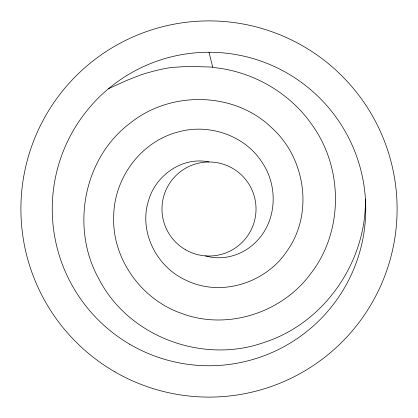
<?xml version="1.0" encoding="UTF-8"?>
<svg xmlns="http://www.w3.org/2000/svg" width="418" height="418" viewBox="0 0 418 418"><rect width="100%" height="100%" fill="white"/><g stroke="black" fill="none" stroke-linecap="round" stroke-linejoin="round"><path stroke-width="0.63" d="M365.436 199.067C366.403 261.825 324.42 322.999 264.317 342.363C203.404 364.329 128.76 337.154 98.941 279.031C70.396 228.317 83.224 158.009 130.406 122.96C170.654 90.581 234.169 91.411 271.69 127.751C305.307 157.884 313.746 212.861 287.511 250.319C266.569 282.829 221.117 297.59 185.926 280.18C156.452 267.013 138.342 231.227 148.724 200.018C155.956 174.954 182.885 156.29 209 161.975M108.544 88.673L127.088 80.293L139.784 75.282A154.023 154.023 0 0 1 147.444 72.826L155.036 70.788A279.297 279.297 0 0 1 160.956 69.398L165.152 68.526A110.765 110.765 0 0 1 172.378 67.392L188.586 66.373L212.705 67.094M205.562 255.9C224.247 261.464 245.288 254.269 257.979 239.801C276.653 219.45 277.834 186.846 263.11 163.96C246.155 135.824 209.559 123.075 178.345 131.936C141.409 141.263 114.621 177.326 113.722 215.014C111.428 258.272 141.3 299.675 181.924 313.531C227.418 330.544 281.836 312.784 310.449 274.02C343.659 231.676 343.377 168.266 312.094 124.956C289.596 92.362 252.127 71.086 212.793 67.46L209 52.25M114.95 371.9A188.1 188.1 0 0 0 397.1 209A188.1 188.1 0 0 0 114.95 46.1A188.1 188.1 0 0 0 114.95 371.9M185.487 249.724A47.025 47.025 0 0 0 256.025 209A47.025 47.025 0 0 0 185.487 168.276A47.025 47.025 0 0 0 185.487 249.724M129.7 344.213A156.75 156.75 0 0 0 365.745 210.071A156.75 156.75 0 0 0 131.555 72.716A156.75 156.75 0 0 0 129.7 344.213"/></g></svg>
